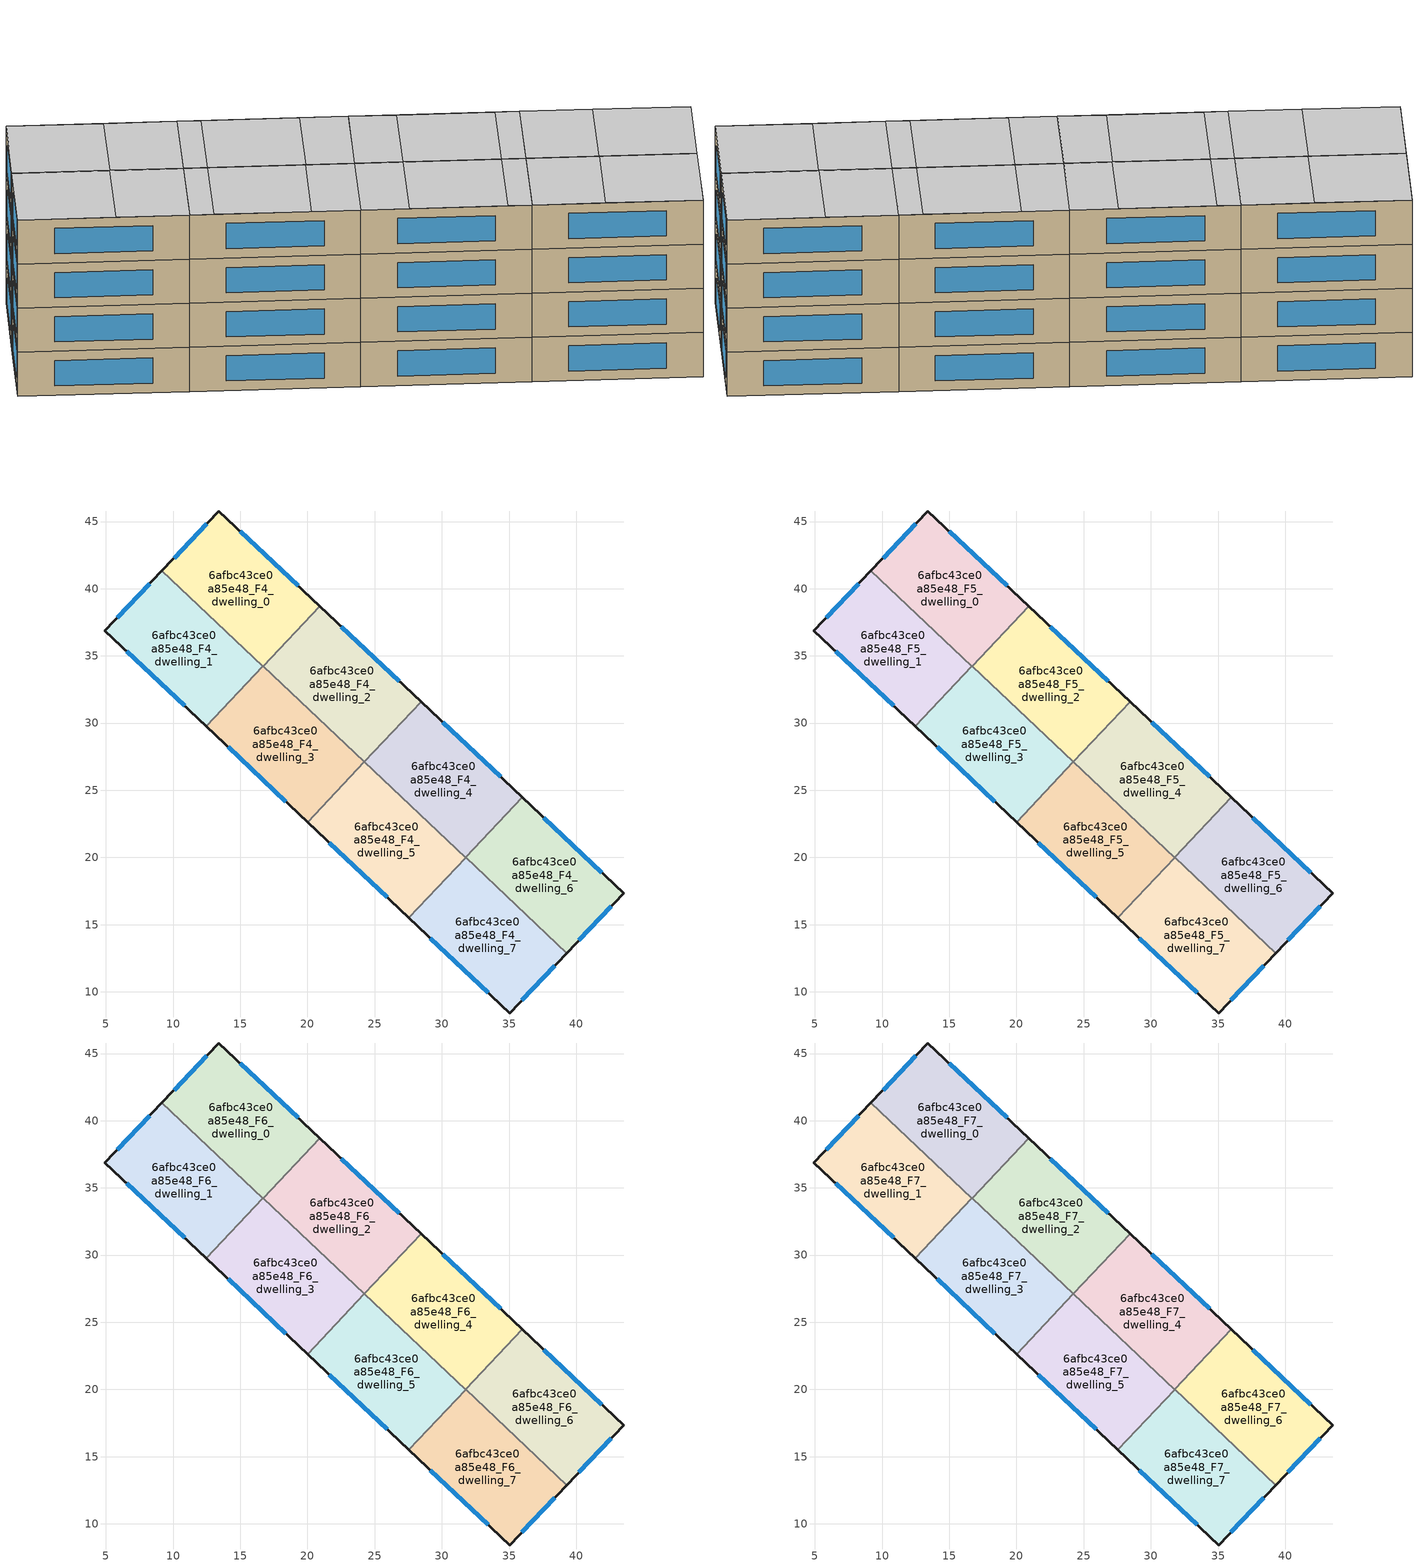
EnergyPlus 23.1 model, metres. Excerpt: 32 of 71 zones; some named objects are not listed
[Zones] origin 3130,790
6afbc43ce0a85e48_F4_dwelling_0
 floor to 6afbc43ce0a85e48_F3_dwelling_0 (EU_floor_Construction): 20.92,38.69 16.69,34.21 9.16,41.33 13.41,45.78 z12
 wall outside (EU_wall_Construction): 20.92,38.69 13.41,45.78 9.16,41.33 z12:15
 wall to 6afbc43ce0a85e48_F4_dwelling_1 (EU_wall_Construction): 9.16,41.33 16.69,34.21 z12:15
 wall to 6afbc43ce0a85e48_F4_dwelling_2 (EU_wall_Construction): 16.7,34.22 20.92,38.69 z12:15
 window (EU_Window_Construction): 12.5,44.83 10.07,42.28 / 19.31,40.21 15.02,44.26 z12.64:14.36
6afbc43ce0a85e48_F4_dwelling_1
 floor to 6afbc43ce0a85e48_F3_dwelling_1 (EU_floor_Construction): 16.69,34.21 12.48,29.75 4.92,36.88 9.16,41.33 z12
 wall outside (EU_wall_Construction): 9.16,41.33 4.92,36.88 12.48,29.75 z12:15
 wall to 6afbc43ce0a85e48_F4_dwelling_3 (EU_wall_Construction): 12.48,29.75 16.69,34.21 z12:15
 window (EU_Window_Construction): 6.54,35.35 10.86,31.28 / 8.25,40.37 5.83,37.83 z12.64:14.36
6afbc43ce0a85e48_F4_dwelling_2
 floor to 6afbc43ce0a85e48_F3_dwelling_2 (EU_floor_Construction): 28.45,31.58 24.23,27.11 16.7,34.22 20.92,38.69 z12
 wall outside (EU_wall_Construction): 28.45,31.58 20.92,38.69 z12:15
 wall to 6afbc43ce0a85e48_F4_dwelling_3 (EU_wall_Construction): 16.7,34.22 24.23,27.11 z12:15
 wall to 6afbc43ce0a85e48_F4_dwelling_4 (EU_wall_Construction): 24.23,27.11 28.45,31.58 z12:15
 window (EU_Window_Construction): 26.84,33.1 22.53,37.17 z12.64:14.36
6afbc43ce0a85e48_F4_dwelling_3
 floor to 6afbc43ce0a85e48_F3_dwelling_3 (EU_floor_Construction): 24.23,27.11 20.01,22.64 12.48,29.75 16.7,34.22 z12
 wall outside (EU_wall_Construction): 12.48,29.75 20.01,22.64 z12:15
 wall to 6afbc43ce0a85e48_F4_dwelling_5 (EU_wall_Construction): 20.01,22.64 24.23,27.11 z12:15
 window (EU_Window_Construction): 14.09,28.22 18.39,24.16 z12.64:14.36
6afbc43ce0a85e48_F4_dwelling_4
 floor to 6afbc43ce0a85e48_F3_dwelling_4 (EU_floor_Construction): 35.98,24.47 31.76,20 24.23,27.11 28.45,31.58 z12
 wall outside (EU_wall_Construction): 35.98,24.47 28.45,31.58 z12:15
 wall to 6afbc43ce0a85e48_F4_dwelling_5 (EU_wall_Construction): 24.23,27.11 31.76,20 z12:15
 wall to 6afbc43ce0a85e48_F4_dwelling_6 (EU_wall_Construction): 31.77,20 35.98,24.47 z12:15
 window (EU_Window_Construction): 34.37,25.99 30.07,30.06 z12.64:14.36
6afbc43ce0a85e48_F4_dwelling_5
 floor to 6afbc43ce0a85e48_F3_dwelling_5 (EU_floor_Construction): 31.76,20 27.54,15.52 20.01,22.64 24.23,27.11 z12
 wall outside (EU_wall_Construction): 20.01,22.64 27.54,15.52 z12:15
 wall to 6afbc43ce0a85e48_F4_dwelling_7 (EU_wall_Construction): 27.54,15.52 31.76,20 z12:15
 window (EU_Window_Construction): 21.62,21.11 25.93,17.05 z12.64:14.36
6afbc43ce0a85e48_F4_dwelling_6
 floor to 6afbc43ce0a85e48_F3_dwelling_6 (EU_floor_Construction): 43.53,17.34 39.3,12.89 31.77,20 35.98,24.47 z12
 wall outside (EU_wall_Construction): 39.3,12.89 43.53,17.34 35.98,24.47 z12:15
 wall to 6afbc43ce0a85e48_F4_dwelling_7 (EU_wall_Construction): 31.77,20 39.3,12.89 z12:15
 window (EU_Window_Construction): 41.91,18.87 37.6,22.94 / 40.2,13.84 42.62,16.39 z12.64:14.36
6afbc43ce0a85e48_F4_dwelling_7
 floor to 6afbc43ce0a85e48_F3_dwelling_7 (EU_floor_Construction): 39.3,12.89 35.06,8.43 27.54,15.52 31.77,20 z12
 wall outside (EU_wall_Construction): 27.54,15.52 35.06,8.43 39.3,12.89 z12:15
 window (EU_Window_Construction): 35.97,9.38 38.39,11.93 / 29.15,14 33.45,9.95 z12.64:14.36
6afbc43ce0a85e48_F5_dwelling_0
 floor to 6afbc43ce0a85e48_F4_dwelling_0 (EU_floor_Construction): 20.92,38.69 16.69,34.21 9.16,41.33 13.41,45.78 z15
 wall outside (EU_wall_Construction): 20.92,38.69 13.41,45.78 9.16,41.33 z15:18
 wall to 6afbc43ce0a85e48_F5_dwelling_1 (EU_wall_Construction): 9.16,41.33 16.69,34.21 z15:18
 wall to 6afbc43ce0a85e48_F5_dwelling_2 (EU_wall_Construction): 16.7,34.22 20.92,38.69 z15:18
 window (EU_Window_Construction): 12.5,44.83 10.07,42.28 / 19.31,40.21 15.02,44.26 z15.64:17.36
6afbc43ce0a85e48_F5_dwelling_1
 floor to 6afbc43ce0a85e48_F4_dwelling_1 (EU_floor_Construction): 16.69,34.21 12.48,29.75 4.92,36.88 9.16,41.33 z15
 wall outside (EU_wall_Construction): 9.16,41.33 4.92,36.88 12.48,29.75 z15:18
 wall to 6afbc43ce0a85e48_F5_dwelling_3 (EU_wall_Construction): 12.48,29.75 16.69,34.21 z15:18
 window (EU_Window_Construction): 6.54,35.35 10.86,31.28 / 8.25,40.37 5.83,37.83 z15.64:17.36
6afbc43ce0a85e48_F5_dwelling_2
 floor to 6afbc43ce0a85e48_F4_dwelling_2 (EU_floor_Construction): 28.45,31.58 24.23,27.11 16.7,34.22 20.92,38.69 z15
 wall outside (EU_wall_Construction): 28.45,31.58 20.92,38.69 z15:18
 wall to 6afbc43ce0a85e48_F5_dwelling_3 (EU_wall_Construction): 16.7,34.22 24.23,27.11 z15:18
 wall to 6afbc43ce0a85e48_F5_dwelling_4 (EU_wall_Construction): 24.23,27.11 28.45,31.58 z15:18
 window (EU_Window_Construction): 26.84,33.1 22.53,37.17 z15.64:17.36
6afbc43ce0a85e48_F5_dwelling_3
 floor to 6afbc43ce0a85e48_F4_dwelling_3 (EU_floor_Construction): 24.23,27.11 20.01,22.64 12.48,29.75 16.7,34.22 z15
 wall outside (EU_wall_Construction): 12.48,29.75 20.01,22.64 z15:18
 wall to 6afbc43ce0a85e48_F5_dwelling_5 (EU_wall_Construction): 20.01,22.64 24.23,27.11 z15:18
 window (EU_Window_Construction): 14.09,28.22 18.39,24.16 z15.64:17.36
6afbc43ce0a85e48_F5_dwelling_4
 floor to 6afbc43ce0a85e48_F4_dwelling_4 (EU_floor_Construction): 35.98,24.47 31.76,20 24.23,27.11 28.45,31.58 z15
 wall outside (EU_wall_Construction): 35.98,24.47 28.45,31.58 z15:18
 wall to 6afbc43ce0a85e48_F5_dwelling_5 (EU_wall_Construction): 24.23,27.11 31.76,20 z15:18
 wall to 6afbc43ce0a85e48_F5_dwelling_6 (EU_wall_Construction): 31.77,20 35.98,24.47 z15:18
 window (EU_Window_Construction): 34.37,25.99 30.07,30.06 z15.64:17.36
6afbc43ce0a85e48_F5_dwelling_5
 floor to 6afbc43ce0a85e48_F4_dwelling_5 (EU_floor_Construction): 31.76,20 27.54,15.52 20.01,22.64 24.23,27.11 z15
 wall outside (EU_wall_Construction): 20.01,22.64 27.54,15.52 z15:18
 wall to 6afbc43ce0a85e48_F5_dwelling_7 (EU_wall_Construction): 27.54,15.52 31.76,20 z15:18
 window (EU_Window_Construction): 21.62,21.11 25.93,17.05 z15.64:17.36
6afbc43ce0a85e48_F5_dwelling_6
 floor to 6afbc43ce0a85e48_F4_dwelling_6 (EU_floor_Construction): 43.53,17.34 39.3,12.89 31.77,20 35.98,24.47 z15
 wall outside (EU_wall_Construction): 39.3,12.89 43.53,17.34 35.98,24.47 z15:18
 wall to 6afbc43ce0a85e48_F5_dwelling_7 (EU_wall_Construction): 31.77,20 39.3,12.89 z15:18
 window (EU_Window_Construction): 41.91,18.87 37.6,22.94 / 40.2,13.84 42.62,16.39 z15.64:17.36
6afbc43ce0a85e48_F5_dwelling_7
 floor to 6afbc43ce0a85e48_F4_dwelling_7 (EU_floor_Construction): 39.3,12.89 35.06,8.43 27.54,15.52 31.77,20 z15
 wall outside (EU_wall_Construction): 27.54,15.52 35.06,8.43 39.3,12.89 z15:18
 window (EU_Window_Construction): 35.97,9.38 38.39,11.93 / 29.15,14 33.45,9.95 z15.64:17.36
6afbc43ce0a85e48_F6_dwelling_0
 floor to 6afbc43ce0a85e48_F5_dwelling_0 (EU_floor_Construction): 20.92,38.69 16.69,34.21 9.16,41.33 13.41,45.78 z18
 wall outside (EU_wall_Construction): 20.92,38.69 13.41,45.78 9.16,41.33 z18:21
 wall to 6afbc43ce0a85e48_F6_dwelling_1 (EU_wall_Construction): 9.16,41.33 16.69,34.21 z18:21
 wall to 6afbc43ce0a85e48_F6_dwelling_2 (EU_wall_Construction): 16.7,34.22 20.92,38.69 z18:21
 window (EU_Window_Construction): 12.5,44.83 10.07,42.28 / 19.31,40.21 15.02,44.26 z18.64:20.36
6afbc43ce0a85e48_F6_dwelling_1
 floor to 6afbc43ce0a85e48_F5_dwelling_1 (EU_floor_Construction): 16.69,34.21 12.48,29.75 4.92,36.88 9.16,41.33 z18
 wall outside (EU_wall_Construction): 9.16,41.33 4.92,36.88 12.48,29.75 z18:21
 wall to 6afbc43ce0a85e48_F6_dwelling_3 (EU_wall_Construction): 12.48,29.75 16.69,34.21 z18:21
 window (EU_Window_Construction): 6.54,35.35 10.86,31.28 / 8.25,40.37 5.83,37.83 z18.64:20.36
6afbc43ce0a85e48_F6_dwelling_2
 floor to 6afbc43ce0a85e48_F5_dwelling_2 (EU_floor_Construction): 28.45,31.58 24.23,27.11 16.7,34.22 20.92,38.69 z18
 wall outside (EU_wall_Construction): 28.45,31.58 20.92,38.69 z18:21
 wall to 6afbc43ce0a85e48_F6_dwelling_3 (EU_wall_Construction): 16.7,34.22 24.23,27.11 z18:21
 wall to 6afbc43ce0a85e48_F6_dwelling_4 (EU_wall_Construction): 24.23,27.11 28.45,31.58 z18:21
 window (EU_Window_Construction): 26.84,33.1 22.53,37.17 z18.64:20.36
6afbc43ce0a85e48_F6_dwelling_3
 floor to 6afbc43ce0a85e48_F5_dwelling_3 (EU_floor_Construction): 24.23,27.11 20.01,22.64 12.48,29.75 16.7,34.22 z18
 wall outside (EU_wall_Construction): 12.48,29.75 20.01,22.64 z18:21
 wall to 6afbc43ce0a85e48_F6_dwelling_5 (EU_wall_Construction): 20.01,22.64 24.23,27.11 z18:21
 window (EU_Window_Construction): 14.09,28.22 18.39,24.16 z18.64:20.36
6afbc43ce0a85e48_F6_dwelling_4
 floor to 6afbc43ce0a85e48_F5_dwelling_4 (EU_floor_Construction): 35.98,24.47 31.76,20 24.23,27.11 28.45,31.58 z18
 wall outside (EU_wall_Construction): 35.98,24.47 28.45,31.58 z18:21
 wall to 6afbc43ce0a85e48_F6_dwelling_5 (EU_wall_Construction): 24.23,27.11 31.76,20 z18:21
 wall to 6afbc43ce0a85e48_F6_dwelling_6 (EU_wall_Construction): 31.77,20 35.98,24.47 z18:21
 window (EU_Window_Construction): 34.37,25.99 30.07,30.06 z18.64:20.36
6afbc43ce0a85e48_F6_dwelling_5
 floor to 6afbc43ce0a85e48_F5_dwelling_5 (EU_floor_Construction): 31.76,20 27.54,15.52 20.01,22.64 24.23,27.11 z18
 wall outside (EU_wall_Construction): 20.01,22.64 27.54,15.52 z18:21
 wall to 6afbc43ce0a85e48_F6_dwelling_7 (EU_wall_Construction): 27.54,15.52 31.76,20 z18:21
 window (EU_Window_Construction): 21.62,21.11 25.93,17.05 z18.64:20.36
6afbc43ce0a85e48_F6_dwelling_6
 floor to 6afbc43ce0a85e48_F5_dwelling_6 (EU_floor_Construction): 43.53,17.34 39.3,12.89 31.77,20 35.98,24.47 z18
 wall outside (EU_wall_Construction): 39.3,12.89 43.53,17.34 35.98,24.47 z18:21
 wall to 6afbc43ce0a85e48_F6_dwelling_7 (EU_wall_Construction): 31.77,20 39.3,12.89 z18:21
 window (EU_Window_Construction): 41.91,18.87 37.6,22.94 / 40.2,13.84 42.62,16.39 z18.64:20.36
6afbc43ce0a85e48_F6_dwelling_7
 floor to 6afbc43ce0a85e48_F5_dwelling_7 (EU_floor_Construction): 39.3,12.89 35.06,8.43 27.54,15.52 31.77,20 z18
 wall outside (EU_wall_Construction): 27.54,15.52 35.06,8.43 39.3,12.89 z18:21
 window (EU_Window_Construction): 35.97,9.38 38.39,11.93 / 29.15,14 33.45,9.95 z18.64:20.36
6afbc43ce0a85e48_F7_dwelling_0
 floor to 6afbc43ce0a85e48_F6_dwelling_0 (EU_floor_Construction): 20.92,38.69 16.69,34.21 9.16,41.33 13.41,45.78 z21
 wall outside (EU_wall_Construction): 20.92,38.69 13.41,45.78 9.16,41.33 z21:24
 wall to 6afbc43ce0a85e48_F7_dwelling_1 (EU_wall_Construction): 9.16,41.33 16.69,34.21 z21:24
 wall to 6afbc43ce0a85e48_F7_dwelling_2 (EU_wall_Construction): 16.7,34.22 20.92,38.69 z21:24
 window (EU_Window_Construction): 12.5,44.83 10.07,42.28 / 19.31,40.21 15.02,44.26 z21.64:23.36
 ceiling to 6afbc43ce0a85e48_F8_dwelling_6 (EU_floor_Construction): 13.46,37.26 17.69,41.74 13.41,45.78 9.16,41.33 z24
 ceiling to 6afbc43ce0a85e48_F8_dwelling_5 (EU_floor_Construction): 16.69,34.21 20.92,38.69 17.69,41.74 13.46,37.26 z24
6afbc43ce0a85e48_F7_dwelling_1
 floor to 6afbc43ce0a85e48_F6_dwelling_1 (EU_floor_Construction): 16.69,34.21 12.48,29.75 4.92,36.88 9.16,41.33 z21
 wall outside (EU_wall_Construction): 9.16,41.33 4.92,36.88 12.48,29.75 z21:24
 wall to 6afbc43ce0a85e48_F7_dwelling_3 (EU_wall_Construction): 12.48,29.75 16.69,34.21 z21:24
 window (EU_Window_Construction): 6.54,35.35 10.86,31.28 / 8.25,40.37 5.83,37.83 z21.64:23.36
 ceiling to 6afbc43ce0a85e48_F8_dwelling_5 (EU_floor_Construction): 12.48,29.75 16.69,34.21 13.46,37.26 9.25,32.8 z24
 ceiling to 6afbc43ce0a85e48_F8_dwelling_6 (EU_floor_Construction): 9.25,32.8 13.46,37.26 9.16,41.33 4.92,36.88 z24
6afbc43ce0a85e48_F7_dwelling_2
 floor to 6afbc43ce0a85e48_F6_dwelling_2 (EU_floor_Construction): 28.45,31.58 24.23,27.11 16.7,34.22 20.92,38.69 z21
 wall outside (EU_wall_Construction): 28.45,31.58 20.92,38.69 z21:24
 wall to 6afbc43ce0a85e48_F7_dwelling_3 (EU_wall_Construction): 16.7,34.22 24.23,27.11 z21:24
 wall to 6afbc43ce0a85e48_F7_dwelling_4 (EU_wall_Construction): 24.23,27.11 28.45,31.58 z21:24
 window (EU_Window_Construction): 26.84,33.1 22.53,37.17 z21.64:23.36
 ceiling to 6afbc43ce0a85e48_F8_dwelling_4 (EU_floor_Construction): 22.08,29.14 26.3,33.61 22,37.67 17.77,33.2 z24
 ceiling to 6afbc43ce0a85e48_F8_dwelling_3 (EU_floor_Construction): 24.23,27.11 28.45,31.58 26.3,33.61 22.08,29.14 z24
 ceiling to 6afbc43ce0a85e48_F8_dwelling_5 (EU_floor_Construction): 17.77,33.2 22,37.67 20.92,38.69 16.7,34.22 z24
6afbc43ce0a85e48_F7_dwelling_3
 floor to 6afbc43ce0a85e48_F6_dwelling_3 (EU_floor_Construction): 24.23,27.11 20.01,22.64 12.48,29.75 16.7,34.22 z21
 wall outside (EU_wall_Construction): 12.48,29.75 20.01,22.64 z21:24
 wall to 6afbc43ce0a85e48_F7_dwelling_5 (EU_wall_Construction): 20.01,22.64 24.23,27.11 z21:24
 window (EU_Window_Construction): 14.09,28.22 18.39,24.16 z21.64:23.36
 ceiling to 6afbc43ce0a85e48_F8_dwelling_3 (EU_floor_Construction): 20.01,22.64 24.23,27.11 22.08,29.14 17.86,24.67 z24
 ceiling to 6afbc43ce0a85e48_F8_dwelling_4 (EU_floor_Construction): 17.86,24.67 22.08,29.14 17.77,33.2 13.55,28.73 z24
 ceiling to 6afbc43ce0a85e48_F8_dwelling_5 (EU_floor_Construction): 13.55,28.73 17.77,33.2 16.69,34.21 12.48,29.75 z24
6afbc43ce0a85e48_F7_dwelling_4
 floor to 6afbc43ce0a85e48_F6_dwelling_4 (EU_floor_Construction): 35.98,24.47 31.76,20 24.23,27.11 28.45,31.58 z21
 wall outside (EU_wall_Construction): 35.98,24.47 28.45,31.58 z21:24
 wall to 6afbc43ce0a85e48_F7_dwelling_5 (EU_wall_Construction): 24.23,27.11 31.76,20 z21:24
 wall to 6afbc43ce0a85e48_F7_dwelling_6 (EU_wall_Construction): 31.77,20 35.98,24.47 z21:24
 window (EU_Window_Construction): 34.37,25.99 30.07,30.06 z21.64:23.36
 ceiling to 6afbc43ce0a85e48_F8_dwelling_2 (EU_floor_Construction): 30.69,21.01 34.91,25.48 30.6,29.55 26.38,25.08 z24
 ceiling to 6afbc43ce0a85e48_F8_dwelling_3 (EU_floor_Construction): 26.38,25.08 30.6,29.55 28.45,31.58 24.23,27.11 z24
 ceiling to 6afbc43ce0a85e48_F8_dwelling_1 (EU_floor_Construction): 31.76,20 35.98,24.47 34.91,25.48 30.69,21.01 z24
6afbc43ce0a85e48_F7_dwelling_5
 floor to 6afbc43ce0a85e48_F6_dwelling_5 (EU_floor_Construction): 31.76,20 27.54,15.52 20.01,22.64 24.23,27.11 z21
 wall outside (EU_wall_Construction): 20.01,22.64 27.54,15.52 z21:24
 wall to 6afbc43ce0a85e48_F7_dwelling_7 (EU_wall_Construction): 27.54,15.52 31.76,20 z21:24
 window (EU_Window_Construction): 21.62,21.11 25.93,17.05 z21.64:23.36
 ceiling to 6afbc43ce0a85e48_F8_dwelling_2 (EU_floor_Construction): 26.46,16.54 30.69,21.01 26.38,25.08 22.16,20.6 z24
 ceiling to 6afbc43ce0a85e48_F8_dwelling_1 (EU_floor_Construction): 27.54,15.52 31.76,20 30.69,21.01 26.46,16.54 z24
 ceiling to 6afbc43ce0a85e48_F8_dwelling_3 (EU_floor_Construction): 22.16,20.6 26.38,25.08 24.23,27.11 20.01,22.64 z24
6afbc43ce0a85e48_F7_dwelling_6
 floor to 6afbc43ce0a85e48_F6_dwelling_6 (EU_floor_Construction): 43.53,17.34 39.3,12.89 31.77,20 35.98,24.47 z21
 wall outside (EU_wall_Construction): 39.3,12.89 43.53,17.34 35.98,24.47 z21:24
 wall to 6afbc43ce0a85e48_F7_dwelling_7 (EU_wall_Construction): 31.77,20 39.3,12.89 z21:24
 window (EU_Window_Construction): 41.91,18.87 37.6,22.94 / 40.2,13.84 42.62,16.39 z21.64:23.36
 ceiling to 6afbc43ce0a85e48_F8_dwelling_0 (EU_floor_Construction): 39.3,12.89 43.53,17.34 39.21,21.42 34.99,16.95 z24
 ceiling to 6afbc43ce0a85e48_F8_dwelling_1 (EU_floor_Construction): 34.99,16.95 39.21,21.42 35.98,24.47 31.77,20 z24
6afbc43ce0a85e48_F7_dwelling_7
 floor to 6afbc43ce0a85e48_F6_dwelling_7 (EU_floor_Construction): 39.3,12.89 35.06,8.43 27.54,15.52 31.77,20 z21
 wall outside (EU_wall_Construction): 27.54,15.52 35.06,8.43 39.3,12.89 z21:24
 window (EU_Window_Construction): 35.97,9.38 38.39,11.93 / 29.15,14 33.45,9.95 z21.64:23.36
 ceiling to 6afbc43ce0a85e48_F8_dwelling_1 (EU_floor_Construction): 30.77,12.48 34.99,16.95 31.77,20 27.54,15.52 z24
 ceiling to 6afbc43ce0a85e48_F8_dwelling_0 (EU_floor_Construction): 35.06,8.43 39.3,12.89 34.99,16.95 30.77,12.48 z24
[Building]
EU S2 Campaign: North Axis=0; Terrain=City; Solar Distribution=FullExterior
[Site:Location]
Yerevan-Zvartnots.Intl.AP: Latitude=40.15; Longitude=44.383; Time Zone=4; Elevation=854
[SizingPeriod:WeatherFileDays]
AnnualSizingPeriod: Begin Month=1; Begin Day of Month=1; End Month=12; End Day of Month=31; Day of Week for Start Day=Monday; Use Weather File Daylight Saving Period=No; Use Weather File Rain and Snow Indicators=No
[MATERIAL]
EU_InternalMass_Material: Roughness=MediumRough; Thickness=0.1; Conductivity=1; Density=1800; Specific Heat=900; Thermal Absorptance=0.9; Solar Absorptance=0.7; Visible Absorptance=0.7
[MATERIAL:NOMASS] Roughness=MediumRough; Thermal Absorptance=0.9; Solar Absorptance=0.7; Visible Absorptance=0.7
Name | Thermal Resistance
EU_wall_NoMass | 1.05043
EU_floor_NoMass | 0.478065
[WINDOWMATERIAL:SIMPLEGLAZINGSYSTEM]
EU_Window_SimpleGlazing: UFactor=2.5566; Solar Heat Gain Coefficient=0.75; Visible Transmittance=0.75
[CONSTRUCTION]
EU_wall_Construction: EU_wall_NoMass
EU_floor_Construction: EU_floor_NoMass
EU_Window_Construction: EU_Window_SimpleGlazing
EU_InternalMass_Construction: EU_InternalMass_Material
[ZONE] Type=1; Multiplier=1; Ceiling Height=autocalculate; Floor Area=autocalculate; Part of Total Floor Area=Yes
Name | Volume
6afbc43ce0a85e48_F4_dwelling_0; 6afbc43ce0a85e48_F5_dwelling_0; 6afbc43ce0a85e48_F6_dwelling_0; 6afbc43ce0a85e48_F7_dwelling_0 | 191.09
6afbc43ce0a85e48_F4_dwelling_1; 6afbc43ce0a85e48_F5_dwelling_1; 6afbc43ce0a85e48_F6_dwelling_1; 6afbc43ce0a85e48_F7_dwelling_1 | 191.105
6afbc43ce0a85e48_F4_dwelling_2; 6afbc43ce0a85e48_F5_dwelling_2; 6afbc43ce0a85e48_F6_dwelling_2; 6afbc43ce0a85e48_F7_dwelling_2; 6afbc43ce0a85e48_F4_dwelling_4; 6afbc43ce0a85e48_F5_dwelling_4; 6afbc43ce0a85e48_F6_dwelling_4; 6afbc43ce0a85e48_F7_dwelling_4; 6afbc43ce0a85e48_F4_dwelling_5; 6afbc43ce0a85e48_F5_dwelling_5; 6afbc43ce0a85e48_F6_dwelling_5; 6afbc43ce0a85e48_F7_dwelling_5 | 191.112
6afbc43ce0a85e48_F4_dwelling_3; 6afbc43ce0a85e48_F5_dwelling_3; 6afbc43ce0a85e48_F6_dwelling_3; 6afbc43ce0a85e48_F7_dwelling_3 | 191.107
6afbc43ce0a85e48_F4_dwelling_6; 6afbc43ce0a85e48_F5_dwelling_6; 6afbc43ce0a85e48_F6_dwelling_6; 6afbc43ce0a85e48_F7_dwelling_6 | 191.101
6afbc43ce0a85e48_F4_dwelling_7; 6afbc43ce0a85e48_F5_dwelling_7; 6afbc43ce0a85e48_F6_dwelling_7; 6afbc43ce0a85e48_F7_dwelling_7 | 191.088
[INTERNALMASS] Construction=EU_InternalMass_Construction
Name | Zone or ZoneList | Surface Area
6afbc43ce0a85e48_F4_dwelling_0_EU_InternalMass | 6afbc43ce0a85e48_F4_dwelling_0 | 63.6965
6afbc43ce0a85e48_F4_dwelling_1_EU_InternalMass | 6afbc43ce0a85e48_F4_dwelling_1 | 63.7018
6afbc43ce0a85e48_F4_dwelling_2_EU_InternalMass | 6afbc43ce0a85e48_F4_dwelling_2 | 63.7041
6afbc43ce0a85e48_F4_dwelling_3_EU_InternalMass | 6afbc43ce0a85e48_F4_dwelling_3 | 63.7024
6afbc43ce0a85e48_F4_dwelling_4_EU_InternalMass | 6afbc43ce0a85e48_F4_dwelling_4 | 63.7041
6afbc43ce0a85e48_F4_dwelling_5_EU_InternalMass | 6afbc43ce0a85e48_F4_dwelling_5 | 63.7041
6afbc43ce0a85e48_F4_dwelling_6_EU_InternalMass | 6afbc43ce0a85e48_F4_dwelling_6 | 63.7005
6afbc43ce0a85e48_F4_dwelling_7_EU_InternalMass | 6afbc43ce0a85e48_F4_dwelling_7 | 63.696
6afbc43ce0a85e48_F5_dwelling_0_EU_InternalMass | 6afbc43ce0a85e48_F5_dwelling_0 | 63.6965
6afbc43ce0a85e48_F5_dwelling_1_EU_InternalMass | 6afbc43ce0a85e48_F5_dwelling_1 | 63.7018
6afbc43ce0a85e48_F5_dwelling_2_EU_InternalMass | 6afbc43ce0a85e48_F5_dwelling_2 | 63.7041
6afbc43ce0a85e48_F5_dwelling_3_EU_InternalMass | 6afbc43ce0a85e48_F5_dwelling_3 | 63.7024
6afbc43ce0a85e48_F5_dwelling_4_EU_InternalMass | 6afbc43ce0a85e48_F5_dwelling_4 | 63.7041
6afbc43ce0a85e48_F5_dwelling_5_EU_InternalMass | 6afbc43ce0a85e48_F5_dwelling_5 | 63.7041
6afbc43ce0a85e48_F5_dwelling_6_EU_InternalMass | 6afbc43ce0a85e48_F5_dwelling_6 | 63.7005
6afbc43ce0a85e48_F5_dwelling_7_EU_InternalMass | 6afbc43ce0a85e48_F5_dwelling_7 | 63.696
6afbc43ce0a85e48_F6_dwelling_0_EU_InternalMass | 6afbc43ce0a85e48_F6_dwelling_0 | 63.6965
6afbc43ce0a85e48_F6_dwelling_1_EU_InternalMass | 6afbc43ce0a85e48_F6_dwelling_1 | 63.7018
6afbc43ce0a85e48_F6_dwelling_2_EU_InternalMass | 6afbc43ce0a85e48_F6_dwelling_2 | 63.7041
6afbc43ce0a85e48_F6_dwelling_3_EU_InternalMass | 6afbc43ce0a85e48_F6_dwelling_3 | 63.7024
6afbc43ce0a85e48_F6_dwelling_4_EU_InternalMass | 6afbc43ce0a85e48_F6_dwelling_4 | 63.7041
6afbc43ce0a85e48_F6_dwelling_5_EU_InternalMass | 6afbc43ce0a85e48_F6_dwelling_5 | 63.7041
6afbc43ce0a85e48_F6_dwelling_6_EU_InternalMass | 6afbc43ce0a85e48_F6_dwelling_6 | 63.7005
6afbc43ce0a85e48_F6_dwelling_7_EU_InternalMass | 6afbc43ce0a85e48_F6_dwelling_7 | 63.696
6afbc43ce0a85e48_F7_dwelling_0_EU_InternalMass | 6afbc43ce0a85e48_F7_dwelling_0 | 63.6965
6afbc43ce0a85e48_F7_dwelling_1_EU_InternalMass | 6afbc43ce0a85e48_F7_dwelling_1 | 63.7018
6afbc43ce0a85e48_F7_dwelling_2_EU_InternalMass | 6afbc43ce0a85e48_F7_dwelling_2 | 63.7041
6afbc43ce0a85e48_F7_dwelling_3_EU_InternalMass | 6afbc43ce0a85e48_F7_dwelling_3 | 63.7024
6afbc43ce0a85e48_F7_dwelling_4_EU_InternalMass | 6afbc43ce0a85e48_F7_dwelling_4 | 63.7041
6afbc43ce0a85e48_F7_dwelling_5_EU_InternalMass | 6afbc43ce0a85e48_F7_dwelling_5 | 63.7041
6afbc43ce0a85e48_F7_dwelling_6_EU_InternalMass | 6afbc43ce0a85e48_F7_dwelling_6 | 63.7005
6afbc43ce0a85e48_F7_dwelling_7_EU_InternalMass | 6afbc43ce0a85e48_F7_dwelling_7 | 63.696
[OTHEREQUIPMENT] Fuel Type=Electricity; Design Level Calculation Method=Watts/Area; Power per Zone Floor Area=1; Fraction Latent=0; Fraction Radiant=0; Fraction Lost=0; Carbon Dioxide Generation Rate=0; EndUse Subcategory=EU_Step8_InternalGains
Name | Zone or ZoneList or Space or SpaceList | Schedule
EU_Step8_InternalGain_6afbc43ce0a85e48_F4_dwelling_0_f000 | 6afbc43ce0a85e48_F4_dwelling_0 | EU_Step8_GainSchedule_6afbc43ce0a85e48_F4_dwelling_0_f000
EU_Step8_InternalGain_6afbc43ce0a85e48_F4_dwelling_1_f000 | 6afbc43ce0a85e48_F4_dwelling_1 | EU_Step8_GainSchedule_6afbc43ce0a85e48_F4_dwelling_1_f000
EU_Step8_InternalGain_6afbc43ce0a85e48_F4_dwelling_2_f000 | 6afbc43ce0a85e48_F4_dwelling_2 | EU_Step8_GainSchedule_6afbc43ce0a85e48_F4_dwelling_2_f000
EU_Step8_InternalGain_6afbc43ce0a85e48_F4_dwelling_3_f000 | 6afbc43ce0a85e48_F4_dwelling_3 | EU_Step8_GainSchedule_6afbc43ce0a85e48_F4_dwelling_3_f000
EU_Step8_InternalGain_6afbc43ce0a85e48_F4_dwelling_4_f000 | 6afbc43ce0a85e48_F4_dwelling_4 | EU_Step8_GainSchedule_6afbc43ce0a85e48_F4_dwelling_4_f000
EU_Step8_InternalGain_6afbc43ce0a85e48_F4_dwelling_5_f000 | 6afbc43ce0a85e48_F4_dwelling_5 | EU_Step8_GainSchedule_6afbc43ce0a85e48_F4_dwelling_5_f000
EU_Step8_InternalGain_6afbc43ce0a85e48_F4_dwelling_6_f000 | 6afbc43ce0a85e48_F4_dwelling_6 | EU_Step8_GainSchedule_6afbc43ce0a85e48_F4_dwelling_6_f000
EU_Step8_InternalGain_6afbc43ce0a85e48_F4_dwelling_7_f000 | 6afbc43ce0a85e48_F4_dwelling_7 | EU_Step8_GainSchedule_6afbc43ce0a85e48_F4_dwelling_7_f000
EU_Step8_InternalGain_6afbc43ce0a85e48_F5_dwelling_0_f000 | 6afbc43ce0a85e48_F5_dwelling_0 | EU_Step8_GainSchedule_6afbc43ce0a85e48_F5_dwelling_0_f000
EU_Step8_InternalGain_6afbc43ce0a85e48_F5_dwelling_1_f000 | 6afbc43ce0a85e48_F5_dwelling_1 | EU_Step8_GainSchedule_6afbc43ce0a85e48_F5_dwelling_1_f000
EU_Step8_InternalGain_6afbc43ce0a85e48_F5_dwelling_2_f000 | 6afbc43ce0a85e48_F5_dwelling_2 | EU_Step8_GainSchedule_6afbc43ce0a85e48_F5_dwelling_2_f000
EU_Step8_InternalGain_6afbc43ce0a85e48_F5_dwelling_3_f000 | 6afbc43ce0a85e48_F5_dwelling_3 | EU_Step8_GainSchedule_6afbc43ce0a85e48_F5_dwelling_3_f000
EU_Step8_InternalGain_6afbc43ce0a85e48_F5_dwelling_4_f000 | 6afbc43ce0a85e48_F5_dwelling_4 | EU_Step8_GainSchedule_6afbc43ce0a85e48_F5_dwelling_4_f000
EU_Step8_InternalGain_6afbc43ce0a85e48_F5_dwelling_5_f000 | 6afbc43ce0a85e48_F5_dwelling_5 | EU_Step8_GainSchedule_6afbc43ce0a85e48_F5_dwelling_5_f000
EU_Step8_InternalGain_6afbc43ce0a85e48_F5_dwelling_6_f000 | 6afbc43ce0a85e48_F5_dwelling_6 | EU_Step8_GainSchedule_6afbc43ce0a85e48_F5_dwelling_6_f000
EU_Step8_InternalGain_6afbc43ce0a85e48_F5_dwelling_7_f000 | 6afbc43ce0a85e48_F5_dwelling_7 | EU_Step8_GainSchedule_6afbc43ce0a85e48_F5_dwelling_7_f000
EU_Step8_InternalGain_6afbc43ce0a85e48_F6_dwelling_0_f000 | 6afbc43ce0a85e48_F6_dwelling_0 | EU_Step8_GainSchedule_6afbc43ce0a85e48_F6_dwelling_0_f000
EU_Step8_InternalGain_6afbc43ce0a85e48_F6_dwelling_1_f000 | 6afbc43ce0a85e48_F6_dwelling_1 | EU_Step8_GainSchedule_6afbc43ce0a85e48_F6_dwelling_1_f000
EU_Step8_InternalGain_6afbc43ce0a85e48_F6_dwelling_2_f000 | 6afbc43ce0a85e48_F6_dwelling_2 | EU_Step8_GainSchedule_6afbc43ce0a85e48_F6_dwelling_2_f000
EU_Step8_InternalGain_6afbc43ce0a85e48_F6_dwelling_3_f000 | 6afbc43ce0a85e48_F6_dwelling_3 | EU_Step8_GainSchedule_6afbc43ce0a85e48_F6_dwelling_3_f000
EU_Step8_InternalGain_6afbc43ce0a85e48_F6_dwelling_4_f000 | 6afbc43ce0a85e48_F6_dwelling_4 | EU_Step8_GainSchedule_6afbc43ce0a85e48_F6_dwelling_4_f000
EU_Step8_InternalGain_6afbc43ce0a85e48_F6_dwelling_5_f000 | 6afbc43ce0a85e48_F6_dwelling_5 | EU_Step8_GainSchedule_6afbc43ce0a85e48_F6_dwelling_5_f000
EU_Step8_InternalGain_6afbc43ce0a85e48_F6_dwelling_6_f000 | 6afbc43ce0a85e48_F6_dwelling_6 | EU_Step8_GainSchedule_6afbc43ce0a85e48_F6_dwelling_6_f000
EU_Step8_InternalGain_6afbc43ce0a85e48_F6_dwelling_7_f000 | 6afbc43ce0a85e48_F6_dwelling_7 | EU_Step8_GainSchedule_6afbc43ce0a85e48_F6_dwelling_7_f000
EU_Step8_InternalGain_6afbc43ce0a85e48_F7_dwelling_0_f000 | 6afbc43ce0a85e48_F7_dwelling_0 | EU_Step8_GainSchedule_6afbc43ce0a85e48_F7_dwelling_0_f000
EU_Step8_InternalGain_6afbc43ce0a85e48_F7_dwelling_1_f000 | 6afbc43ce0a85e48_F7_dwelling_1 | EU_Step8_GainSchedule_6afbc43ce0a85e48_F7_dwelling_1_f000
EU_Step8_InternalGain_6afbc43ce0a85e48_F7_dwelling_2_f000 | 6afbc43ce0a85e48_F7_dwelling_2 | EU_Step8_GainSchedule_6afbc43ce0a85e48_F7_dwelling_2_f000
EU_Step8_InternalGain_6afbc43ce0a85e48_F7_dwelling_3_f000 | 6afbc43ce0a85e48_F7_dwelling_3 | EU_Step8_GainSchedule_6afbc43ce0a85e48_F7_dwelling_3_f000
EU_Step8_InternalGain_6afbc43ce0a85e48_F7_dwelling_4_f000 | 6afbc43ce0a85e48_F7_dwelling_4 | EU_Step8_GainSchedule_6afbc43ce0a85e48_F7_dwelling_4_f000
EU_Step8_InternalGain_6afbc43ce0a85e48_F7_dwelling_5_f000 | 6afbc43ce0a85e48_F7_dwelling_5 | EU_Step8_GainSchedule_6afbc43ce0a85e48_F7_dwelling_5_f000
EU_Step8_InternalGain_6afbc43ce0a85e48_F7_dwelling_6_f000 | 6afbc43ce0a85e48_F7_dwelling_6 | EU_Step8_GainSchedule_6afbc43ce0a85e48_F7_dwelling_6_f000
EU_Step8_InternalGain_6afbc43ce0a85e48_F7_dwelling_7_f000 | 6afbc43ce0a85e48_F7_dwelling_7 | EU_Step8_GainSchedule_6afbc43ce0a85e48_F7_dwelling_7_f000
[ZONEVENTILATION:DESIGNFLOWRATE] Schedule=EU_AlwaysOn; Design Flow Rate Calculation Method=AirChanges/Hour; Air Changes per Hour=0.557805; Ventilation Type=Natural; Fan Pressure Rise=0; Fan Total Efficiency=1; Constant Term Coefficient=1; Temperature Term Coefficient=0; Velocity Term Coefficient=0; Velocity Squared Term Coefficient=0; Minimum Indoor Temperature=-100; Maximum Indoor Temperature=100; Delta Temperature=-100; Minimum Outdoor Temperature=-100; Maximum Outdoor Temperature=100; Maximum Wind Speed=40
Name | Zone or ZoneList or Space or SpaceList
EU_ConstantAir_6afbc43ce0a85e48_F4_dwelling_0 | 6afbc43ce0a85e48_F4_dwelling_0
EU_ConstantAir_6afbc43ce0a85e48_F4_dwelling_1 | 6afbc43ce0a85e48_F4_dwelling_1
EU_ConstantAir_6afbc43ce0a85e48_F4_dwelling_2 | 6afbc43ce0a85e48_F4_dwelling_2
EU_ConstantAir_6afbc43ce0a85e48_F4_dwelling_3 | 6afbc43ce0a85e48_F4_dwelling_3
EU_ConstantAir_6afbc43ce0a85e48_F4_dwelling_4 | 6afbc43ce0a85e48_F4_dwelling_4
EU_ConstantAir_6afbc43ce0a85e48_F4_dwelling_5 | 6afbc43ce0a85e48_F4_dwelling_5
EU_ConstantAir_6afbc43ce0a85e48_F4_dwelling_6 | 6afbc43ce0a85e48_F4_dwelling_6
EU_ConstantAir_6afbc43ce0a85e48_F4_dwelling_7 | 6afbc43ce0a85e48_F4_dwelling_7
EU_ConstantAir_6afbc43ce0a85e48_F5_dwelling_0 | 6afbc43ce0a85e48_F5_dwelling_0
EU_ConstantAir_6afbc43ce0a85e48_F5_dwelling_1 | 6afbc43ce0a85e48_F5_dwelling_1
EU_ConstantAir_6afbc43ce0a85e48_F5_dwelling_2 | 6afbc43ce0a85e48_F5_dwelling_2
EU_ConstantAir_6afbc43ce0a85e48_F5_dwelling_3 | 6afbc43ce0a85e48_F5_dwelling_3
EU_ConstantAir_6afbc43ce0a85e48_F5_dwelling_4 | 6afbc43ce0a85e48_F5_dwelling_4
EU_ConstantAir_6afbc43ce0a85e48_F5_dwelling_5 | 6afbc43ce0a85e48_F5_dwelling_5
EU_ConstantAir_6afbc43ce0a85e48_F5_dwelling_6 | 6afbc43ce0a85e48_F5_dwelling_6
EU_ConstantAir_6afbc43ce0a85e48_F5_dwelling_7 | 6afbc43ce0a85e48_F5_dwelling_7
EU_ConstantAir_6afbc43ce0a85e48_F6_dwelling_0 | 6afbc43ce0a85e48_F6_dwelling_0
EU_ConstantAir_6afbc43ce0a85e48_F6_dwelling_1 | 6afbc43ce0a85e48_F6_dwelling_1
EU_ConstantAir_6afbc43ce0a85e48_F6_dwelling_2 | 6afbc43ce0a85e48_F6_dwelling_2
EU_ConstantAir_6afbc43ce0a85e48_F6_dwelling_3 | 6afbc43ce0a85e48_F6_dwelling_3
EU_ConstantAir_6afbc43ce0a85e48_F6_dwelling_4 | 6afbc43ce0a85e48_F6_dwelling_4
EU_ConstantAir_6afbc43ce0a85e48_F6_dwelling_5 | 6afbc43ce0a85e48_F6_dwelling_5
EU_ConstantAir_6afbc43ce0a85e48_F6_dwelling_6 | 6afbc43ce0a85e48_F6_dwelling_6
EU_ConstantAir_6afbc43ce0a85e48_F6_dwelling_7 | 6afbc43ce0a85e48_F6_dwelling_7
EU_ConstantAir_6afbc43ce0a85e48_F7_dwelling_0 | 6afbc43ce0a85e48_F7_dwelling_0
EU_ConstantAir_6afbc43ce0a85e48_F7_dwelling_1 | 6afbc43ce0a85e48_F7_dwelling_1
EU_ConstantAir_6afbc43ce0a85e48_F7_dwelling_2 | 6afbc43ce0a85e48_F7_dwelling_2
EU_ConstantAir_6afbc43ce0a85e48_F7_dwelling_3 | 6afbc43ce0a85e48_F7_dwelling_3
EU_ConstantAir_6afbc43ce0a85e48_F7_dwelling_4 | 6afbc43ce0a85e48_F7_dwelling_4
EU_ConstantAir_6afbc43ce0a85e48_F7_dwelling_5 | 6afbc43ce0a85e48_F7_dwelling_5
EU_ConstantAir_6afbc43ce0a85e48_F7_dwelling_6 | 6afbc43ce0a85e48_F7_dwelling_6
EU_ConstantAir_6afbc43ce0a85e48_F7_dwelling_7 | 6afbc43ce0a85e48_F7_dwelling_7
[HVACTEMPLATE:ZONE:IDEALLOADSAIRSYSTEM] System Availability Schedule=EU_AlwaysOn; Maximum Heating Supply Air Temperature=50; Minimum Cooling Supply Air Temperature=13; Maximum Heating Supply Air Humidity Ratio=0.0156; Minimum Cooling Supply Air Humidity Ratio=0.0077; Heating Limit=NoLimit; Cooling Limit=NoLimit; Heating Availability Schedule=EU_AlwaysOn; Cooling Availability Schedule=EU_CoolingOff; Dehumidification Control Type=ConstantSensibleHeatRatio; Cooling Sensible Heat Ratio=0.7; Dehumidification Setpoint=60; Humidification Control Type=None; Humidification Setpoint=30; Outdoor Air Method=None; Outdoor Air Flow Rate per Person=0.00944; Outdoor Air Flow Rate per Zone Floor Area=0; Outdoor Air Flow Rate per Zone=0; Demand Controlled Ventilation Type=None; Outdoor Air Economizer Type=NoEconomizer; Heat Recovery Type=None; Sensible Heat Recovery Effectiveness=0.7; Latent Heat Recovery Effectiveness=0.65
Name | Template Thermostat
6afbc43ce0a85e48_F4_dwelling_0 | EU_HeatOnly_6afbc43ce0a85e48_F4_dwelling_0
6afbc43ce0a85e48_F4_dwelling_1 | EU_HeatOnly_6afbc43ce0a85e48_F4_dwelling_1
6afbc43ce0a85e48_F4_dwelling_2 | EU_HeatOnly_6afbc43ce0a85e48_F4_dwelling_2
6afbc43ce0a85e48_F4_dwelling_3 | EU_HeatOnly_6afbc43ce0a85e48_F4_dwelling_3
6afbc43ce0a85e48_F4_dwelling_4 | EU_HeatOnly_6afbc43ce0a85e48_F4_dwelling_4
6afbc43ce0a85e48_F4_dwelling_5 | EU_HeatOnly_6afbc43ce0a85e48_F4_dwelling_5
6afbc43ce0a85e48_F4_dwelling_6 | EU_HeatOnly_6afbc43ce0a85e48_F4_dwelling_6
6afbc43ce0a85e48_F4_dwelling_7 | EU_HeatOnly_6afbc43ce0a85e48_F4_dwelling_7
6afbc43ce0a85e48_F5_dwelling_0 | EU_HeatOnly_6afbc43ce0a85e48_F5_dwelling_0
6afbc43ce0a85e48_F5_dwelling_1 | EU_HeatOnly_6afbc43ce0a85e48_F5_dwelling_1
6afbc43ce0a85e48_F5_dwelling_2 | EU_HeatOnly_6afbc43ce0a85e48_F5_dwelling_2
6afbc43ce0a85e48_F5_dwelling_3 | EU_HeatOnly_6afbc43ce0a85e48_F5_dwelling_3
6afbc43ce0a85e48_F5_dwelling_4 | EU_HeatOnly_6afbc43ce0a85e48_F5_dwelling_4
6afbc43ce0a85e48_F5_dwelling_5 | EU_HeatOnly_6afbc43ce0a85e48_F5_dwelling_5
6afbc43ce0a85e48_F5_dwelling_6 | EU_HeatOnly_6afbc43ce0a85e48_F5_dwelling_6
6afbc43ce0a85e48_F5_dwelling_7 | EU_HeatOnly_6afbc43ce0a85e48_F5_dwelling_7
6afbc43ce0a85e48_F6_dwelling_0 | EU_HeatOnly_6afbc43ce0a85e48_F6_dwelling_0
6afbc43ce0a85e48_F6_dwelling_1 | EU_HeatOnly_6afbc43ce0a85e48_F6_dwelling_1
6afbc43ce0a85e48_F6_dwelling_2 | EU_HeatOnly_6afbc43ce0a85e48_F6_dwelling_2
6afbc43ce0a85e48_F6_dwelling_3 | EU_HeatOnly_6afbc43ce0a85e48_F6_dwelling_3
6afbc43ce0a85e48_F6_dwelling_4 | EU_HeatOnly_6afbc43ce0a85e48_F6_dwelling_4
6afbc43ce0a85e48_F6_dwelling_5 | EU_HeatOnly_6afbc43ce0a85e48_F6_dwelling_5
6afbc43ce0a85e48_F6_dwelling_6 | EU_HeatOnly_6afbc43ce0a85e48_F6_dwelling_6
6afbc43ce0a85e48_F6_dwelling_7 | EU_HeatOnly_6afbc43ce0a85e48_F6_dwelling_7
6afbc43ce0a85e48_F7_dwelling_0 | EU_HeatOnly_6afbc43ce0a85e48_F7_dwelling_0
6afbc43ce0a85e48_F7_dwelling_1 | EU_HeatOnly_6afbc43ce0a85e48_F7_dwelling_1
6afbc43ce0a85e48_F7_dwelling_2 | EU_HeatOnly_6afbc43ce0a85e48_F7_dwelling_2
6afbc43ce0a85e48_F7_dwelling_3 | EU_HeatOnly_6afbc43ce0a85e48_F7_dwelling_3
6afbc43ce0a85e48_F7_dwelling_4 | EU_HeatOnly_6afbc43ce0a85e48_F7_dwelling_4
6afbc43ce0a85e48_F7_dwelling_5 | EU_HeatOnly_6afbc43ce0a85e48_F7_dwelling_5
6afbc43ce0a85e48_F7_dwelling_6 | EU_HeatOnly_6afbc43ce0a85e48_F7_dwelling_6
6afbc43ce0a85e48_F7_dwelling_7 | EU_HeatOnly_6afbc43ce0a85e48_F7_dwelling_7
[SIZING:ZONE] Zone Cooling Design Supply Air Temperature Input Method=SupplyAirTemperature; Zone Cooling Design Supply Air Temperature=13; Zone Heating Design Supply Air Temperature Input Method=SupplyAirTemperature; Zone Heating Design Supply Air Temperature=50; Zone Cooling Design Supply Air Humidity Ratio=0.008; Zone Heating Design Supply Air Humidity Ratio=0.008; Cooling Design Air Flow Method=DesignDay; Cooling Design Air Flow Rate=0; Cooling Minimum Air Flow per Zone Floor Area=0.000762; Cooling Minimum Air Flow=0; Cooling Minimum Air Flow Fraction=0.2; Heating Design Air Flow Method=DesignDay; Heating Design Air Flow Rate=0; Heating Maximum Air Flow per Zone Floor Area=0.002032; Heating Maximum Air Flow=0.141576; Heating Maximum Air Flow Fraction=0.3; Account for Dedicated Outdoor Air System=No; Dedicated Outdoor Air System Control Strategy=NeutralSupplyAir; Dedicated Outdoor Air Low Setpoint Temperature for Design=autosize; Dedicated Outdoor Air High Setpoint Temperature for Design=autosize; Zone Load Sizing Method=Sensible Load Only No Latent Load; Zone Latent Cooling Design Supply Air Humidity Ratio Input Method=HumidityRatioDifference; Zone Cooling Design Supply Air Humidity Ratio Difference=0.005; Zone Latent Heating Design Supply Air Humidity Ratio Input Method=HumidityRatioDifference; Zone Humidification Design Supply Air Humidity Ratio Difference=0.005
6afbc43ce0a85e48_F4_dwelling_0; 6afbc43ce0a85e48_F4_dwelling_1; 6afbc43ce0a85e48_F4_dwelling_2; 6afbc43ce0a85e48_F4_dwelling_3; 6afbc43ce0a85e48_F4_dwelling_4; 6afbc43ce0a85e48_F4_dwelling_5; 6afbc43ce0a85e48_F4_dwelling_6; 6afbc43ce0a85e48_F4_dwelling_7; 6afbc43ce0a85e48_F5_dwelling_0; 6afbc43ce0a85e48_F5_dwelling_1; 6afbc43ce0a85e48_F5_dwelling_2; 6afbc43ce0a85e48_F5_dwelling_3; 6afbc43ce0a85e48_F5_dwelling_4; 6afbc43ce0a85e48_F5_dwelling_5; 6afbc43ce0a85e48_F5_dwelling_6; 6afbc43ce0a85e48_F5_dwelling_7; 6afbc43ce0a85e48_F6_dwelling_0; 6afbc43ce0a85e48_F6_dwelling_1; 6afbc43ce0a85e48_F6_dwelling_2; 6afbc43ce0a85e48_F6_dwelling_3; 6afbc43ce0a85e48_F6_dwelling_4; 6afbc43ce0a85e48_F6_dwelling_5; 6afbc43ce0a85e48_F6_dwelling_6; 6afbc43ce0a85e48_F6_dwelling_7; 6afbc43ce0a85e48_F7_dwelling_0; 6afbc43ce0a85e48_F7_dwelling_1; 6afbc43ce0a85e48_F7_dwelling_2; 6afbc43ce0a85e48_F7_dwelling_3; 6afbc43ce0a85e48_F7_dwelling_4; 6afbc43ce0a85e48_F7_dwelling_5; 6afbc43ce0a85e48_F7_dwelling_6; 6afbc43ce0a85e48_F7_dwelling_7
[SCHEDULE:CONSTANT]
Name | Hourly Value
EU_AlwaysOn | 1
EU_CoolingOff | 0
[SCHEDULE:FILE] Column Number=1; Rows to Skip at Top=0; Number of Hours of Data=8760; Column Separator=Comma; Interpolate to Timestep=No; Minutes per Item=60; Adjust Schedule for Daylight Savings=Yes
Name | File
EU_Step8_GainSchedule_6afbc43ce0a85e48_F4_dwelling_0_f000 | ../../schedules/6afbc43ce0a85e48/6afbc43ce0a85e48_F4_dwelling_0_f000_gain.csv
EU_Step8_GainSchedule_6afbc43ce0a85e48_F4_dwelling_1_f000 | ../../schedules/6afbc43ce0a85e48/6afbc43ce0a85e48_F4_dwelling_1_f000_gain.csv
EU_Step8_GainSchedule_6afbc43ce0a85e48_F4_dwelling_2_f000 | ../../schedules/6afbc43ce0a85e48/6afbc43ce0a85e48_F4_dwelling_2_f000_gain.csv
EU_Step8_GainSchedule_6afbc43ce0a85e48_F4_dwelling_3_f000 | ../../schedules/6afbc43ce0a85e48/6afbc43ce0a85e48_F4_dwelling_3_f000_gain.csv
EU_Step8_GainSchedule_6afbc43ce0a85e48_F4_dwelling_4_f000 | ../../schedules/6afbc43ce0a85e48/6afbc43ce0a85e48_F4_dwelling_4_f000_gain.csv
EU_Step8_GainSchedule_6afbc43ce0a85e48_F4_dwelling_5_f000 | ../../schedules/6afbc43ce0a85e48/6afbc43ce0a85e48_F4_dwelling_5_f000_gain.csv
EU_Step8_GainSchedule_6afbc43ce0a85e48_F4_dwelling_6_f000 | ../../schedules/6afbc43ce0a85e48/6afbc43ce0a85e48_F4_dwelling_6_f000_gain.csv
EU_Step8_GainSchedule_6afbc43ce0a85e48_F4_dwelling_7_f000 | ../../schedules/6afbc43ce0a85e48/6afbc43ce0a85e48_F4_dwelling_7_f000_gain.csv
EU_Step8_GainSchedule_6afbc43ce0a85e48_F5_dwelling_0_f000 | ../../schedules/6afbc43ce0a85e48/6afbc43ce0a85e48_F5_dwelling_0_f000_gain.csv
EU_Step8_GainSchedule_6afbc43ce0a85e48_F5_dwelling_1_f000 | ../../schedules/6afbc43ce0a85e48/6afbc43ce0a85e48_F5_dwelling_1_f000_gain.csv
EU_Step8_GainSchedule_6afbc43ce0a85e48_F5_dwelling_2_f000 | ../../schedules/6afbc43ce0a85e48/6afbc43ce0a85e48_F5_dwelling_2_f000_gain.csv
EU_Step8_GainSchedule_6afbc43ce0a85e48_F5_dwelling_3_f000 | ../../schedules/6afbc43ce0a85e48/6afbc43ce0a85e48_F5_dwelling_3_f000_gain.csv
EU_Step8_GainSchedule_6afbc43ce0a85e48_F5_dwelling_4_f000 | ../../schedules/6afbc43ce0a85e48/6afbc43ce0a85e48_F5_dwelling_4_f000_gain.csv
EU_Step8_GainSchedule_6afbc43ce0a85e48_F5_dwelling_5_f000 | ../../schedules/6afbc43ce0a85e48/6afbc43ce0a85e48_F5_dwelling_5_f000_gain.csv
EU_Step8_GainSchedule_6afbc43ce0a85e48_F5_dwelling_6_f000 | ../../schedules/6afbc43ce0a85e48/6afbc43ce0a85e48_F5_dwelling_6_f000_gain.csv
EU_Step8_GainSchedule_6afbc43ce0a85e48_F5_dwelling_7_f000 | ../../schedules/6afbc43ce0a85e48/6afbc43ce0a85e48_F5_dwelling_7_f000_gain.csv
EU_Step8_GainSchedule_6afbc43ce0a85e48_F6_dwelling_0_f000 | ../../schedules/6afbc43ce0a85e48/6afbc43ce0a85e48_F6_dwelling_0_f000_gain.csv
EU_Step8_GainSchedule_6afbc43ce0a85e48_F6_dwelling_1_f000 | ../../schedules/6afbc43ce0a85e48/6afbc43ce0a85e48_F6_dwelling_1_f000_gain.csv
EU_Step8_GainSchedule_6afbc43ce0a85e48_F6_dwelling_2_f000 | ../../schedules/6afbc43ce0a85e48/6afbc43ce0a85e48_F6_dwelling_2_f000_gain.csv
EU_Step8_GainSchedule_6afbc43ce0a85e48_F6_dwelling_3_f000 | ../../schedules/6afbc43ce0a85e48/6afbc43ce0a85e48_F6_dwelling_3_f000_gain.csv
EU_Step8_GainSchedule_6afbc43ce0a85e48_F6_dwelling_4_f000 | ../../schedules/6afbc43ce0a85e48/6afbc43ce0a85e48_F6_dwelling_4_f000_gain.csv
EU_Step8_GainSchedule_6afbc43ce0a85e48_F6_dwelling_5_f000 | ../../schedules/6afbc43ce0a85e48/6afbc43ce0a85e48_F6_dwelling_5_f000_gain.csv
EU_Step8_GainSchedule_6afbc43ce0a85e48_F6_dwelling_6_f000 | ../../schedules/6afbc43ce0a85e48/6afbc43ce0a85e48_F6_dwelling_6_f000_gain.csv
EU_Step8_GainSchedule_6afbc43ce0a85e48_F6_dwelling_7_f000 | ../../schedules/6afbc43ce0a85e48/6afbc43ce0a85e48_F6_dwelling_7_f000_gain.csv
EU_Step8_GainSchedule_6afbc43ce0a85e48_F7_dwelling_0_f000 | ../../schedules/6afbc43ce0a85e48/6afbc43ce0a85e48_F7_dwelling_0_f000_gain.csv
EU_Step8_GainSchedule_6afbc43ce0a85e48_F7_dwelling_1_f000 | ../../schedules/6afbc43ce0a85e48/6afbc43ce0a85e48_F7_dwelling_1_f000_gain.csv
EU_Step8_GainSchedule_6afbc43ce0a85e48_F7_dwelling_2_f000 | ../../schedules/6afbc43ce0a85e48/6afbc43ce0a85e48_F7_dwelling_2_f000_gain.csv
EU_Step8_GainSchedule_6afbc43ce0a85e48_F7_dwelling_3_f000 | ../../schedules/6afbc43ce0a85e48/6afbc43ce0a85e48_F7_dwelling_3_f000_gain.csv
EU_Step8_GainSchedule_6afbc43ce0a85e48_F7_dwelling_4_f000 | ../../schedules/6afbc43ce0a85e48/6afbc43ce0a85e48_F7_dwelling_4_f000_gain.csv
EU_Step8_GainSchedule_6afbc43ce0a85e48_F7_dwelling_5_f000 | ../../schedules/6afbc43ce0a85e48/6afbc43ce0a85e48_F7_dwelling_5_f000_gain.csv
EU_Step8_GainSchedule_6afbc43ce0a85e48_F7_dwelling_6_f000 | ../../schedules/6afbc43ce0a85e48/6afbc43ce0a85e48_F7_dwelling_6_f000_gain.csv
EU_Step8_GainSchedule_6afbc43ce0a85e48_F7_dwelling_7_f000 | ../../schedules/6afbc43ce0a85e48/6afbc43ce0a85e48_F7_dwelling_7_f000_gain.csv
